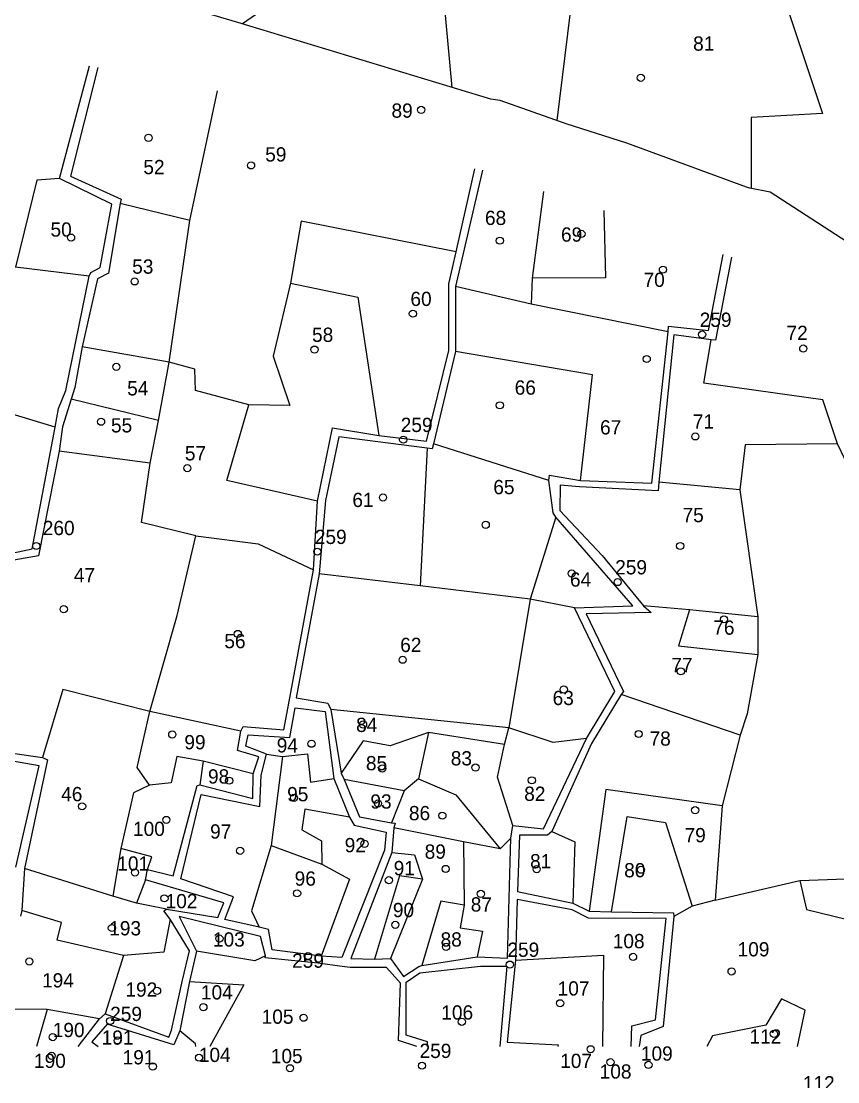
# Model space of a CAD drawing. Extents: x 176571 to 180224, y 250857 to 253450.
# Drawn here: x 179607.4 to 179836.3, y 251440.1 to 251737.5 of the extents above; entities that cross this region are included whole.
import ezdxf
from ezdxf.enums import TextEntityAlignment as Align

# ---------------------------------------------------------------- set-up
doc = ezdxf.new("R2010")
doc.units = 0
for name, color, linetype in [('1602', 240, 'Continuous'), ('1603', 240, 'Continuous'), ('A_POINTS', 252, 'Continuous')]:
    doc.layers.add(name, color=color, linetype=linetype)
doc.styles.add('HEBTXT', font='hebtxt.shx')

# ---------------------------------------------------------------- blocks, each defined once
blk = doc.blocks.new('1603')
at = {"layer": 'A_POINTS'}
blk.add_circle((0, 0), 0.25, dxfattribs=at)
at = {"style": 'HEBTXT'}
blk.add_attdef('PARCEL_NUM', text='', height=2, dxfattribs=at).set_placement((0, 1), align=Align.CENTER)
at = {"style": 'HEBTXT', "flags": 1}
blk.add_attdef('LOT_NUM', text='', height=2, dxfattribs=at).set_placement((0, -2.5), align=Align.CENTER)

msp = doc.modelspace()

# ---------------------------------------------------------------- linework, layer by layer
at = {"layer": '1602'}
for points in [[(179904.87, 251875.85), (179895.29, 251871.81), (179843.08, 251837.49), (179836.57, 251829.34), (179788.35, 251805.29), (179761.96, 251794.02), (179723.13, 251772.7), (179707.33, 251763.12), (179669.45, 251736.77)], [(179788.35, 251805.29), (179793.71, 251796.88), (179813.32, 251767.71), (179831.98, 251711.6), (179812.01, 251710.54), (179812.04, 251690.64)], [(179761.96, 251794.02), (179765.03, 251770.53), (179757.49, 251709.64)], [(179723.13, 251772.7), (179728.09, 251718.96)], [(179852.41, 251666.9), (179817.32, 251689.62), (179811.62, 251690.73), (179810.73, 251691.02), (179777.13, 251703.33), (179760.14, 251708.71), (179741.64, 251715.24), (179739, 251715.65), (179668.14, 251737.17), (179648.78, 251742.88), (179631.72, 251744.34), (179629.04, 251744.88), (179582.83, 251747.62), (179565.56, 251748.15), (179564.01, 251748.11), (179536.38, 251750.04), (179519.26, 251750.78), (179500.88, 251751.84), (179499.14, 251751.87), (179468.04, 251756.1)], [(179600.72, 251587.49), (179610.49, 251589.54), (179616.92, 251623.7), (179617.84, 251628.88), (179619.93, 251633.93), (179626.41, 251666.05), (179626.88, 251667.1), (179629.49, 251668.43), (179632.76, 251686.26), (179618.13, 251693.39), (179626.49, 251724.99)], [(179628.9, 251724.51), (179621.22, 251694.05), (179635.41, 251687.64), (179635.09, 251686.38), (179631.82, 251666.87), (179628.78, 251665.28), (179624.51, 251646.17), (179622.43, 251634.84), (179621.42, 251631.55), (179618.92, 251623.79), (179617.98, 251616.99), (179612.25, 251587.57), (179601.58, 251585.75)], [(179656.3, 251593.2), (179641.07, 251596.98), (179643.49, 251613.64), (179645.86, 251625.55), (179648.86, 251641.92), (179654.67, 251681.6), (179662.4, 251718.01)], [(179623.34, 251450), (179629.28, 251457.81), (179630.92, 251459.16), (179648.75, 251452.7), (179649.53, 251454.63), (179652.59, 251468.64), (179654.56, 251476.84), (179649.15, 251485.73), (179647.34, 251488.06), (179648.07, 251488.59), (179662.51, 251486.2), (179664.2, 251490.31), (179642.23, 251496.77), (179642.74, 251499.64), (179649.95, 251497.85), (179656.68, 251523.2), (179657.49, 251523.38), (179672.32, 251519.56), (179672.45, 251526.49), (179673.99, 251531.25), (179668.02, 251533.07), (179668.96, 251538.46), (179669.57, 251539.77), (179681.04, 251538.83), (179682.53, 251546.78), (179689.33, 251583.68), (179690.46, 251602.95), (179694.67, 251623.46), (179707.64, 251621.39), (179720.95, 251619.78), (179727.27, 251645.21), (179727.29, 251663.87), (179729.31, 251672.88), (179734.53, 251696.1)], [(179736.74, 251695.76), (179729.12, 251663.14), (179729.16, 251644.92), (179722.97, 251619.01), (179722.63, 251617.59), (179721.15, 251617.77), (179696.41, 251621.01), (179692.69, 251603.09), (179690.95, 251582.57), (179684.49, 251547.79), (179693.29, 251546.3), (179694.15, 251544.5), (179697.03, 251526.67), (179697.92, 251524.87), (179702.26, 251514.45), (179711.21, 251512.73), (179712.25, 251512.61), (179711.87, 251511.36), (179711.26, 251504.42), (179699.75, 251474.75), (179706.46, 251474.52), (179710.92, 251474.73), (179714.54, 251469.69), (179718.89, 251472.49), (179719.73, 251472.79), (179735.22, 251475.15), (179743.73, 251474.79), (179744.65, 251508.46), (179745.16, 251511.96), (179753.8, 251511.09), (179765.83, 251536.39), (179773.77, 251549.62), (179762.5, 251573.06), (179778.81, 251573.55), (179757.28, 251598.46), (179756.55, 251599.65), (179755.31, 251608.76), (179755.45, 251610.19), (179764.16, 251608.76), (179784.21, 251608.03), (179788.74, 251650.39), (179788.87, 251652.01), (179800.09, 251650.83), (179804.13, 251672.14)], [(179618.13, 251693.39), (179611.75, 251692.91), (179605.8, 251668.59)], [(179753.8, 251689.74), (179750.61, 251665.45), (179750.3, 251658.17)], [(179654.67, 251681.6), (179635.09, 251686.38)], [(179770.67, 251684.4), (179771.15, 251665.55), (179750.61, 251665.45)], [(179729.31, 251672.88), (179685.85, 251681.41), (179682.83, 251664.11), (179678.01, 251643.57), (179682.71, 251629.78), (179671.16, 251629.95), (179656.2, 251633.98), (179656.06, 251639.94), (179648.86, 251641.92), (179624.51, 251646.17)], [(179806.53, 251671.34), (179801.97, 251648.12), (179800.77, 251648.18), (179790.38, 251649.57), (179786.09, 251608.28), (179785.96, 251605.87), (179763.9, 251606.93), (179758.47, 251607.41), (179758.36, 251600.32), (179770.2, 251587.74), (179781.82, 251573.61), (179784, 251571.71), (179765.77, 251571.32), (179776.27, 251549.62), (179775.59, 251548.76), (179767.21, 251534.95), (179756.14, 251510.32), (179754.94, 251509.27), (179747.1, 251509.31), (179746.48, 251493.49), (179762.01, 251490.21), (179766.58, 251487.99), (179772.88, 251487.84), (179790.28, 251487.55), (179790.29, 251486.5), (179787.37, 251455.68), (179781.08, 251453.12), (179780.64, 251450)], [(179626.41, 251666.05), (179605.8, 251668.59), (179573.67, 251666.73)], [(179682.83, 251664.11), (179701.72, 251660.16), (179707.64, 251621.39)], [(179788.74, 251650.39), (179750.3, 251658.17), (179729.12, 251663.14)], [(179867.64, 251597.42), (179851.37, 251603.08), (179842.23, 251606.47), (179836.24, 251619.01), (179832.13, 251631.33), (179798.74, 251636.03), (179800.77, 251648.18)], [(179764.16, 251608.76), (179767.55, 251638.32), (179729.16, 251644.92)], [(179616.92, 251623.7), (179596.45, 251629.9), (179569.83, 251629.33)], [(179645.86, 251625.55), (179621.42, 251631.55)], [(179690.46, 251602.95), (179665, 251608.72), (179671.16, 251629.95)], [(179721.15, 251617.77), (179719.21, 251579.18)], [(179755.31, 251608.76), (179722.97, 251619.01)], [(179836.24, 251619.01), (179810.31, 251618.72), (179808.88, 251606.13), (179813.92, 251570.55), (179794.71, 251572.51), (179781.82, 251573.61)], [(179643.49, 251613.64), (179617.98, 251616.99)], [(179808.88, 251606.13), (179786.09, 251608.28)], [(179757.28, 251598.46), (179750.04, 251575.45)], [(179643.35, 251523.27), (179639.88, 251528.3), (179643.44, 251543.94), (179651.06, 251570.86), (179656.3, 251593.2), (179673.76, 251590.95), (179689.33, 251583.68)], [(179762.5, 251573.06), (179750.04, 251575.45), (179719.21, 251579.18), (179690.95, 251582.57)], [(179750.04, 251575.45), (179744.04, 251539.34)], [(179794.71, 251572.51), (179791.61, 251562.39), (179813.9, 251559.95)], [(179813.92, 251570.55), (179813.9, 251559.95), (179810.85, 251543.27), (179808.9, 251537.33), (179803.87, 251517.48), (179801.93, 251491.07), (179825.64, 251496.58), (179869.36, 251498.15)], [(179668.96, 251538.46), (179643.44, 251543.94), (179619.08, 251550.15), (179613.36, 251531.06)], [(179808.9, 251537.33), (179775.59, 251548.76)], [(179664.45, 251485.61), (179666.92, 251491.98), (179652.16, 251497.04), (179657.87, 251520.65), (179674.23, 251517.32), (179674.62, 251526.09), (179676.12, 251532.03), (179670.34, 251534.28), (179671, 251537.46), (179682.67, 251536.65), (179684.14, 251544.97), (179692.59, 251543.92), (179694.98, 251525.19), (179699.43, 251514.32), (179700.73, 251512.05), (179709.73, 251510.13), (179709.2, 251505.13), (179697.25, 251474.95), (179691.5, 251475.41), (179677.72, 251477.1), (179676.74, 251482.86), (179674.04, 251483.48), (179664.45, 251485.61)], [(179765.83, 251536.39), (179756.48, 251535.3), (179744.04, 251539.34), (179694.15, 251544.5)], [(179742.83, 251534.69), (179721.56, 251538.06), (179710.82, 251534.34), (179703.28, 251535.73), (179697.03, 251526.67)], [(179721.56, 251538.06), (179718.75, 251525.09), (179714.73, 251521.74), (179711.21, 251512.73)], [(179745.16, 251511.96), (179740.86, 251525.53), (179742.83, 251534.69), (179744.04, 251539.34)], [(179605.88, 251500.34), (179612.37, 251528.72), (179581.82, 251534.02)], [(179604.28, 251532.34), (179613.36, 251531.06), (179614.78, 251530.44), (179608.27, 251499.92), (179607.56, 251488.18), (179607.22, 251486.57)], [(179672.45, 251526.49), (179658.39, 251530.02), (179650.97, 251531.37), (179649.42, 251523.97), (179643.35, 251523.27), (179638.85, 251521.13), (179635.35, 251505.51)], [(179680.63, 251531.37), (179677.43, 251506.35), (179671.98, 251488.08), (179674.04, 251483.48)], [(179676.12, 251532.03), (179680.63, 251531.37), (179687.59, 251532.08), (179688.48, 251524.17), (179694.98, 251525.19)], [(179658.39, 251530.02), (179657.49, 251523.38)], [(179714.73, 251521.74), (179697.92, 251524.87)], [(179718.75, 251525.09), (179729.23, 251520.62), (179741.63, 251505.5)], [(179803.87, 251517.48), (179771.29, 251522.06), (179766.58, 251487.99)], [(179699.43, 251514.32), (179686.86, 251516.58), (179686.06, 251510.83), (179691.54, 251507.67), (179691.68, 251501.13)], [(179772.88, 251487.84), (179777.25, 251514.48), (179788.03, 251512.82), (179795.46, 251489.41)], [(179744.65, 251508.46), (179741.63, 251505.5), (179731.35, 251507.38), (179711.87, 251511.36)], [(179756.14, 251510.32), (179762.58, 251507.43), (179762.01, 251490.21)], [(179731.35, 251507.38), (179731.58, 251489.64), (179730.43, 251483.3), (179736.67, 251482.39), (179735.22, 251475.15)], [(179642.74, 251499.64), (179643.96, 251503.21), (179635.35, 251505.51), (179633.09, 251492.19)], [(179677.43, 251506.35), (179691.68, 251501.13), (179699.39, 251496.93), (179691.5, 251475.41)], [(179711.26, 251504.42), (179717.64, 251503.82), (179719.83, 251496.92), (179710.92, 251474.73)], [(179648.07, 251488.59), (179639.68, 251490.22), (179633.09, 251492.19), (179608.27, 251499.92)], [(179642.23, 251496.77), (179639.68, 251490.22)], [(179719.83, 251496.92), (179713.47, 251497.87), (179706.46, 251474.52)], [(179825.64, 251496.58), (179827.53, 251488.42), (179861.67, 251480.14)], [(179731.58, 251489.64), (179725.04, 251490.81), (179719.73, 251472.79)], [(179778.36, 251450), (179778.57, 251455.87), (179785.16, 251457.49), (179788.2, 251485.97), (179766.37, 251486), (179761.8, 251488.31), (179746.39, 251491.23), (179745.92, 251474.23), (179743.6, 251451.21), (179757.94, 251450.54), (179757.78, 251450)], [(179801.93, 251491.07), (179795.46, 251489.41), (179790.29, 251486.5)], [(179649.15, 251485.73), (179647.34, 251476.53), (179636.01, 251475.51), (179617.42, 251479.88), (179618.68, 251484.81), (179607.56, 251488.18)], [(179718.24, 251450), (179713.14, 251451.75), (179713.68, 251467.83), (179709.82, 251472.17), (179699.6, 251472.18), (179697.4, 251472.49), (179690.5, 251473.36), (179675.79, 251474.88), (179675.85, 251475.48), (179674.5, 251480.87), (179651.64, 251486.49), (179656.5, 251476.77), (179654.53, 251468.28), (179651.83, 251454.47), (179650.12, 251450.52), (179631.45, 251456.26), (179627.15, 251451.33), (179628.97, 251450)], [(179636.01, 251475.51), (179630.92, 251459.16)], [(179675.85, 251475.48), (179672.88, 251474.02), (179656.5, 251476.77)], [(179745.92, 251474.23), (179770.65, 251475.64), (179770.33, 251450)], [(179721.25, 251450), (179721.24, 251451.35), (179715.28, 251453.19), (179715.31, 251468.06), (179719.17, 251470.69), (179736.12, 251472.52), (179743.54, 251472.54), (179741.52, 251450)], [(179654.53, 251468.28), (179669.81, 251467.3), (179660.26, 251450)], [(179825.03, 251450), (179827.14, 251460.21), (179820.5, 251463.43), (179816.13, 251456.06), (179801.21, 251453), (179799.59, 251450)], [(179629.28, 251457.81), (179614.7, 251460.44), (179588.82, 251460.57)], [(179614.7, 251460.44), (179611.69, 251450)], [(179656.35, 251450), (179656.24, 251450.83), (179651.83, 251454.47)]]:
    msp.add_lwpolyline(points, dxfattribs=at)

# ---------------------------------------------------------------- block references
at = {"layer": '1603'}
ref = msp.add_blockref('1603', (179781.07, 251721.65), dxfattribs=dict(at, xscale=4, yscale=4, zscale=4))
ref.add_attrib('PARCEL_NUM', '81', (179795.74, 251729.25), dxfattribs={"layer": '0', "height": 4, "style": 'HEBTXT'})
ref = msp.add_blockref('1603', (179719.5, 251712.65), dxfattribs=dict(at, xscale=4, yscale=4, zscale=4))
ref.add_attrib('PARCEL_NUM', '89', (179711.18, 251710.45), dxfattribs={"layer": '0', "height": 4, "style": 'HEBTXT'})
ref = msp.add_blockref('1603', (179643.06, 251704.82), dxfattribs=dict(at, xscale=4, yscale=4, zscale=4))
ref.add_attrib('PARCEL_NUM', '52', (179641.62, 251694.62), dxfattribs={"layer": '0', "height": 4, "style": 'HEBTXT'})
ref = msp.add_blockref('1603', (179671.82, 251697.08), dxfattribs=dict(at, xscale=4, yscale=4, zscale=4))
ref.add_attrib('PARCEL_NUM', '59', (179675.78, 251698.17), dxfattribs={"layer": '0', "height": 4, "style": 'HEBTXT'})
ref = msp.add_blockref('1603', (179741.55, 251675.97), dxfattribs=dict(at, xscale=4, yscale=4, zscale=4))
ref.add_attrib('PARCEL_NUM', '68', (179737.38, 251680.38), dxfattribs={"layer": '0', "height": 4, "style": 'HEBTXT'})
ref = msp.add_blockref('1603', (179621.35, 251676.84), dxfattribs=dict(at, xscale=4, yscale=4, zscale=4))
ref.add_attrib('PARCEL_NUM', '50', (179615.59, 251677.11), dxfattribs={"layer": '0', "height": 4, "style": 'HEBTXT'})
ref = msp.add_blockref('1603', (179764.44, 251677.89), dxfattribs=dict(at, xscale=4, yscale=4, zscale=4))
ref.add_attrib('PARCEL_NUM', '69', (179758.7, 251675.7), dxfattribs={"layer": '0', "height": 4, "style": 'HEBTXT'})
ref = msp.add_blockref('1603', (179639.19, 251664.56), dxfattribs=dict(at, xscale=4, yscale=4, zscale=4))
ref.add_attrib('PARCEL_NUM', '53', (179638.49, 251666.72), dxfattribs={"layer": '0', "height": 4, "style": 'HEBTXT'})
ref = msp.add_blockref('1603', (179787.27, 251667.86), dxfattribs=dict(at, xscale=4, yscale=4, zscale=4))
ref.add_attrib('PARCEL_NUM', '70', (179781.84, 251663.01), dxfattribs={"layer": '0', "height": 4, "style": 'HEBTXT'})
ref = msp.add_blockref('1603', (179717.18, 251655.5), dxfattribs=dict(at, xscale=4, yscale=4, zscale=4))
ref.add_attrib('PARCEL_NUM', '60', (179716.49, 251657.66), dxfattribs={"layer": '0', "height": 4, "style": 'HEBTXT'})
ref = msp.add_blockref('1603', (179798.27, 251649.66), dxfattribs=dict(at, xscale=4, yscale=4, zscale=4))
ref.add_attrib('PARCEL_NUM', '259', (179797.58, 251651.81), dxfattribs={"layer": '0', "height": 4, "style": 'HEBTXT'})
ref = msp.add_blockref('1603', (179689.6, 251645.44), dxfattribs=dict(at, xscale=4, yscale=4, zscale=4))
ref.add_attrib('PARCEL_NUM', '58', (179688.91, 251647.6), dxfattribs={"layer": '0', "height": 4, "style": 'HEBTXT'})
ref = msp.add_blockref('1603', (179826.62, 251645.74), dxfattribs=dict(at, xscale=4, yscale=4, zscale=4))
ref.add_attrib('PARCEL_NUM', '72', (179821.92, 251648.13), dxfattribs={"layer": '0', "height": 4, "style": 'HEBTXT'})
ref = msp.add_blockref('1603', (179782.74, 251642.79), dxfattribs=dict(at, xscale=4, yscale=4, zscale=4))
ref.add_attrib('PARCEL_NUM', '67', (179769.65, 251621.64), dxfattribs={"layer": '0', "height": 4, "style": 'HEBTXT'})
ref = msp.add_blockref('1603', (179634.05, 251640.59), dxfattribs=dict(at, xscale=4, yscale=4, zscale=4))
ref.add_attrib('PARCEL_NUM', '54', (179637.08, 251632.59), dxfattribs={"layer": '0', "height": 4, "style": 'HEBTXT'})
ref = msp.add_blockref('1603', (179741.56, 251629.82), dxfattribs=dict(at, xscale=4, yscale=4, zscale=4))
ref.add_attrib('PARCEL_NUM', '66', (179745.71, 251632.8), dxfattribs={"layer": '0', "height": 4, "style": 'HEBTXT'})
ref = msp.add_blockref('1603', (179629.77, 251625.21), dxfattribs=dict(at, xscale=4, yscale=4, zscale=4))
ref.add_attrib('PARCEL_NUM', '55', (179632.54, 251622.21), dxfattribs={"layer": '0', "height": 4, "style": 'HEBTXT'})
ref = msp.add_blockref('1603', (179714.47, 251620.18), dxfattribs=dict(at, xscale=4, yscale=4, zscale=4))
ref.add_attrib('PARCEL_NUM', '259', (179713.77, 251622.33), dxfattribs={"layer": '0', "height": 4, "style": 'HEBTXT'})
ref = msp.add_blockref('1603', (179796.35, 251621.1), dxfattribs=dict(at, xscale=4, yscale=4, zscale=4))
ref.add_attrib('PARCEL_NUM', '71', (179795.66, 251623.26), dxfattribs={"layer": '0', "height": 4, "style": 'HEBTXT'})
ref = msp.add_blockref('1603', (179653.95, 251612.21), dxfattribs=dict(at, xscale=4, yscale=4, zscale=4))
ref.add_attrib('PARCEL_NUM', '57', (179653.26, 251614.37), dxfattribs={"layer": '0', "height": 4, "style": 'HEBTXT'})
ref = msp.add_blockref('1603', (179737.61, 251596.31), dxfattribs=dict(at, xscale=4, yscale=4, zscale=4))
ref.add_attrib('PARCEL_NUM', '65', (179739.72, 251604.89), dxfattribs={"layer": '0', "height": 4, "style": 'HEBTXT'})
ref = msp.add_blockref('1603', (179708.8, 251603.97), dxfattribs=dict(at, xscale=4, yscale=4, zscale=4))
ref.add_attrib('PARCEL_NUM', '61', (179700.21, 251601.3), dxfattribs={"layer": '0', "height": 4, "style": 'HEBTXT'})
ref = msp.add_blockref('1603', (179792.11, 251590.38), dxfattribs=dict(at, xscale=4, yscale=4, zscale=4))
ref.add_attrib('PARCEL_NUM', '75', (179792.77, 251597.04), dxfattribs={"layer": '0', "height": 4, "style": 'HEBTXT'})
ref = msp.add_blockref('1603', (179611.59, 251590.36), dxfattribs=dict(at, xscale=4, yscale=4, zscale=4))
ref.add_attrib('PARCEL_NUM', '260', (179613.43, 251593.42), dxfattribs={"layer": '0', "height": 4, "style": 'HEBTXT'})
ref = msp.add_blockref('1603', (179690.38, 251588.78), dxfattribs=dict(at, xscale=4, yscale=4, zscale=4))
ref.add_attrib('PARCEL_NUM', '259', (179689.69, 251590.93), dxfattribs={"layer": '0', "height": 4, "style": 'HEBTXT'})
ref = msp.add_blockref('1603', (179774.58, 251580.26), dxfattribs=dict(at, xscale=4, yscale=4, zscale=4))
ref.add_attrib('PARCEL_NUM', '259', (179773.89, 251582.41), dxfattribs={"layer": '0', "height": 4, "style": 'HEBTXT'})
ref = msp.add_blockref('1603', (179619.31, 251572.66), dxfattribs=dict(at, xscale=4, yscale=4, zscale=4))
ref.add_attrib('PARCEL_NUM', '47', (179622.15, 251580.21), dxfattribs={"layer": '0', "height": 4, "style": 'HEBTXT'})
ref = msp.add_blockref('1603', (179761.7, 251582.65), dxfattribs=dict(at, xscale=4, yscale=4, zscale=4))
ref.add_attrib('PARCEL_NUM', '64', (179761.21, 251578.97), dxfattribs={"layer": '0', "height": 4, "style": 'HEBTXT'})
ref = msp.add_blockref('1603', (179804.39, 251569.82), dxfattribs=dict(at, xscale=4, yscale=4, zscale=4))
ref.add_attrib('PARCEL_NUM', '76', (179801.39, 251565.49), dxfattribs={"layer": '0', "height": 4, "style": 'HEBTXT'})
ref = msp.add_blockref('1603', (179668.11, 251565.71), dxfattribs=dict(at, xscale=4, yscale=4, zscale=4))
ref.add_attrib('PARCEL_NUM', '56', (179664.32, 251561.71), dxfattribs={"layer": '0', "height": 4, "style": 'HEBTXT'})
ref = msp.add_blockref('1603', (179714.31, 251558.48), dxfattribs=dict(at, xscale=4, yscale=4, zscale=4))
ref.add_attrib('PARCEL_NUM', '62', (179713.62, 251560.64), dxfattribs={"layer": '0', "height": 4, "style": 'HEBTXT'})
ref = msp.add_blockref('1603', (179792.29, 251555.22), dxfattribs=dict(at, xscale=4, yscale=4, zscale=4))
ref.add_attrib('PARCEL_NUM', '77', (179789.62, 251554.99), dxfattribs={"layer": '0', "height": 4, "style": 'HEBTXT'})
ref = msp.add_blockref('1603', (179759.49, 251550.13), dxfattribs=dict(at, xscale=4, yscale=4, zscale=4))
ref.add_attrib('PARCEL_NUM', '63', (179756.35, 251545.76), dxfattribs={"layer": '0', "height": 4, "style": 'HEBTXT'})
ref = msp.add_blockref('1603', (179703.22, 251540.32), dxfattribs=dict(at, xscale=4, yscale=4, zscale=4))
ref.add_attrib('PARCEL_NUM', '84', (179701.26, 251538.22), dxfattribs={"layer": '0', "height": 4, "style": 'HEBTXT'})
ref = msp.add_blockref('1603', (179649.73, 251537.52), dxfattribs=dict(at, xscale=4, yscale=4, zscale=4))
ref.add_attrib('PARCEL_NUM', '99', (179653.11, 251533.36), dxfattribs={"layer": '0', "height": 4, "style": 'HEBTXT'})
ref = msp.add_blockref('1603', (179780.47, 251537.67), dxfattribs=dict(at, xscale=4, yscale=4, zscale=4))
ref.add_attrib('PARCEL_NUM', '78', (179783.53, 251534.39), dxfattribs={"layer": '0', "height": 4, "style": 'HEBTXT'})
ref = msp.add_blockref('1603', (179688.76, 251534.92), dxfattribs=dict(at, xscale=4, yscale=4, zscale=4))
ref.add_attrib('PARCEL_NUM', '94', (179679.01, 251532.47), dxfattribs={"layer": '0', "height": 4, "style": 'HEBTXT'})
ref = msp.add_blockref('1603', (179708.6, 251527.99), dxfattribs=dict(at, xscale=4, yscale=4, zscale=4))
ref.add_attrib('PARCEL_NUM', '85', (179704.01, 251527.48), dxfattribs={"layer": '0', "height": 4, "style": 'HEBTXT'})
ref = msp.add_blockref('1603', (179734.73, 251528.25), dxfattribs=dict(at, xscale=4, yscale=4, zscale=4))
ref.add_attrib('PARCEL_NUM', '83', (179727.8, 251528.85), dxfattribs={"layer": '0', "height": 4, "style": 'HEBTXT'})
ref = msp.add_blockref('1603', (179665.68, 251524.56), dxfattribs=dict(at, xscale=4, yscale=4, zscale=4))
ref.add_attrib('PARCEL_NUM', '98', (179659.74, 251523.76), dxfattribs={"layer": '0', "height": 4, "style": 'HEBTXT'})
ref = msp.add_blockref('1603', (179750.52, 251524.67), dxfattribs=dict(at, xscale=4, yscale=4, zscale=4))
ref.add_attrib('PARCEL_NUM', '82', (179748.39, 251518.9), dxfattribs={"layer": '0', "height": 4, "style": 'HEBTXT'})
ref = msp.add_blockref('1603', (179624.45, 251517.37), dxfattribs=dict(at, xscale=4, yscale=4, zscale=4))
ref.add_attrib('PARCEL_NUM', '46', (179618.58, 251518.81), dxfattribs={"layer": '0', "height": 4, "style": 'HEBTXT'})
ref = msp.add_blockref('1603', (179683.86, 251519.77), dxfattribs=dict(at, xscale=4, yscale=4, zscale=4))
ref.add_attrib('PARCEL_NUM', '95', (179681.93, 251518.79), dxfattribs={"layer": '0', "height": 4, "style": 'HEBTXT'})
ref = msp.add_blockref('1603', (179707.39, 251518.19), dxfattribs=dict(at, xscale=4, yscale=4, zscale=4))
ref.add_attrib('PARCEL_NUM', '93', (179705.27, 251516.73), dxfattribs={"layer": '0', "height": 4, "style": 'HEBTXT'})
ref = msp.add_blockref('1603', (179725.45, 251514.77), dxfattribs=dict(at, xscale=4, yscale=4, zscale=4))
ref.add_attrib('PARCEL_NUM', '86', (179716.07, 251513.47), dxfattribs={"layer": '0', "height": 4, "style": 'HEBTXT'})
ref = msp.add_blockref('1603', (179796.32, 251516.29), dxfattribs=dict(at, xscale=4, yscale=4, zscale=4))
ref.add_attrib('PARCEL_NUM', '79', (179793.34, 251507.3), dxfattribs={"layer": '0', "height": 4, "style": 'HEBTXT'})
ref = msp.add_blockref('1603', (179648.05, 251513.56), dxfattribs=dict(at, xscale=4, yscale=4, zscale=4))
ref.add_attrib('PARCEL_NUM', '100', (179638.72, 251509.07), dxfattribs={"layer": '0', "height": 4, "style": 'HEBTXT'})
ref = msp.add_blockref('1603', (179668.75, 251504.91), dxfattribs=dict(at, xscale=4, yscale=4, zscale=4))
ref.add_attrib('PARCEL_NUM', '97', (179660.33, 251508.33), dxfattribs={"layer": '0', "height": 4, "style": 'HEBTXT'})
ref = msp.add_blockref('1603', (179703.62, 251506.86), dxfattribs=dict(at, xscale=4, yscale=4, zscale=4))
ref.add_attrib('PARCEL_NUM', '92', (179698.06, 251504.5), dxfattribs={"layer": '0', "height": 4, "style": 'HEBTXT'})
ref = msp.add_blockref('1603', (179726.36, 251499.82), dxfattribs=dict(at, xscale=4, yscale=4, zscale=4))
ref.add_attrib('PARCEL_NUM', '89', (179720.48, 251502.68), dxfattribs={"layer": '0', "height": 4, "style": 'HEBTXT'})
ref = msp.add_blockref('1603', (179751.87, 251499.76), dxfattribs=dict(at, xscale=4, yscale=4, zscale=4))
ref.add_attrib('PARCEL_NUM', '81', (179750.03, 251499.99), dxfattribs={"layer": '0', "height": 4, "style": 'HEBTXT'})
ref = msp.add_blockref('1603', (179639.27, 251498.81), dxfattribs=dict(at, xscale=4, yscale=4, zscale=4))
ref.add_attrib('PARCEL_NUM', '101', (179634.32, 251499.35), dxfattribs={"layer": '0', "height": 4, "style": 'HEBTXT'})
ref = msp.add_blockref('1603', (179710.45, 251496.66), dxfattribs=dict(at, xscale=4, yscale=4, zscale=4))
ref.add_attrib('PARCEL_NUM', '91', (179711.8, 251498.07), dxfattribs={"layer": '0', "height": 4, "style": 'HEBTXT'})
ref = msp.add_blockref('1603', (179781.12, 251499.6), dxfattribs=dict(at, xscale=4, yscale=4, zscale=4))
ref.add_attrib('PARCEL_NUM', '80', (179776.41, 251497.47), dxfattribs={"layer": '0', "height": 4, "style": 'HEBTXT'})
ref = msp.add_blockref('1603', (179684.73, 251492.97), dxfattribs=dict(at, xscale=4, yscale=4, zscale=4))
ref.add_attrib('PARCEL_NUM', '96', (179684.03, 251495.13), dxfattribs={"layer": '0', "height": 4, "style": 'HEBTXT'})
ref = msp.add_blockref('1603', (179647.54, 251491.58), dxfattribs=dict(at, xscale=4, yscale=4, zscale=4))
ref.add_attrib('PARCEL_NUM', '102', (179647.85, 251488.79), dxfattribs={"layer": '0', "height": 4, "style": 'HEBTXT'})
ref = msp.add_blockref('1603', (179736.23, 251492.83), dxfattribs=dict(at, xscale=4, yscale=4, zscale=4))
ref.add_attrib('PARCEL_NUM', '87', (179733.4, 251487.87), dxfattribs={"layer": '0', "height": 4, "style": 'HEBTXT'})
ref = msp.add_blockref('1603', (179712.26, 251484.14), dxfattribs=dict(at, xscale=4, yscale=4, zscale=4))
ref.add_attrib('PARCEL_NUM', '90', (179711.57, 251486.3), dxfattribs={"layer": '0', "height": 4, "style": 'HEBTXT'})
ref = msp.add_blockref('1603', (179632.79, 251483.26), dxfattribs=dict(at, xscale=4, yscale=4, zscale=4))
ref.add_attrib('PARCEL_NUM', '193', (179632.05, 251481.19), dxfattribs={"layer": '0', "height": 4, "style": 'HEBTXT'})
ref = msp.add_blockref('1603', (179662.95, 251480.31), dxfattribs=dict(at, xscale=4, yscale=4, zscale=4))
ref.add_attrib('PARCEL_NUM', '103', (179661.12, 251478.05), dxfattribs={"layer": '0', "height": 4, "style": 'HEBTXT'})
ref = msp.add_blockref('1603', (179726.49, 251477.97), dxfattribs=dict(at, xscale=4, yscale=4, zscale=4))
ref.add_attrib('PARCEL_NUM', '88', (179724.94, 251478.05), dxfattribs={"layer": '0', "height": 4, "style": 'HEBTXT'})
ref = msp.add_blockref('1603', (179778.91, 251475.17), dxfattribs=dict(at, xscale=4, yscale=4, zscale=4))
ref.add_attrib('PARCEL_NUM', '108', (179773.21, 251477.59), dxfattribs={"layer": '0', "height": 4, "style": 'HEBTXT'})
ref = msp.add_blockref('1603', (179744.36, 251473.01), dxfattribs=dict(at, xscale=4, yscale=4, zscale=4))
ref.add_attrib('PARCEL_NUM', '259', (179743.67, 251475.17), dxfattribs={"layer": '0', "height": 4, "style": 'HEBTXT'})
ref = msp.add_blockref('1603', (179806.53, 251471.08), dxfattribs=dict(at, xscale=4, yscale=4, zscale=4))
ref.add_attrib('PARCEL_NUM', '109', (179808.21, 251475.3), dxfattribs={"layer": '0', "height": 4, "style": 'HEBTXT'})
ref = msp.add_blockref('1603', (179609.66, 251473.86), dxfattribs=dict(at, xscale=4, yscale=4, zscale=4))
ref.add_attrib('PARCEL_NUM', '194', (179613.22, 251466.59), dxfattribs={"layer": '0', "height": 4, "style": 'HEBTXT'})
ref = msp.add_blockref('1603', (179687.74, 251475.42), dxfattribs=dict(at, xscale=4, yscale=4, zscale=4))
ref.add_attrib('PARCEL_NUM', '259', (179683.31, 251472.1), dxfattribs={"layer": '0', "height": 4, "style": 'HEBTXT'})
ref = msp.add_blockref('1603', (179758.45, 251462.16), dxfattribs=dict(at, xscale=4, yscale=4, zscale=4))
ref.add_attrib('PARCEL_NUM', '107', (179757.76, 251464.32), dxfattribs={"layer": '0', "height": 4, "style": 'HEBTXT'})
ref = msp.add_blockref('1603', (179645.47, 251465.64), dxfattribs=dict(at, xscale=4, yscale=4, zscale=4))
ref.add_attrib('PARCEL_NUM', '192', (179636.59, 251464), dxfattribs={"layer": '0', "height": 4, "style": 'HEBTXT'})
ref = msp.add_blockref('1603', (179658.45, 251461.06), dxfattribs=dict(at, xscale=4, yscale=4, zscale=4))
ref.add_attrib('PARCEL_NUM', '104', (179657.76, 251463.22), dxfattribs={"layer": '0', "height": 4, "style": 'HEBTXT'})
ref = msp.add_blockref('1603', (179632.31, 251457.18), dxfattribs=dict(at, xscale=4, yscale=4, zscale=4))
ref.add_attrib('PARCEL_NUM', '259', (179632.31, 251457.18), dxfattribs={"layer": '0', "height": 4, "style": 'HEBTXT'})
ref = msp.add_blockref('1603', (179686.54, 251458.1), dxfattribs=dict(at, xscale=4, yscale=4, zscale=4))
ref.add_attrib('PARCEL_NUM', '105', (179674.79, 251456.41), dxfattribs={"layer": '0', "height": 4, "style": 'HEBTXT'})
ref = msp.add_blockref('1603', (179730.9, 251456.96), dxfattribs=dict(at, xscale=4, yscale=4, zscale=4))
ref.add_attrib('PARCEL_NUM', '106', (179725.15, 251457.58), dxfattribs={"layer": '0', "height": 4, "style": 'HEBTXT'})
ref = msp.add_blockref('1603', (179616.22, 251452.67), dxfattribs=dict(at, xscale=4, yscale=4, zscale=4))
ref.add_attrib('PARCEL_NUM', '190', (179616.22, 251452.67), dxfattribs={"layer": '0', "height": 4, "style": 'HEBTXT'})
ref = msp.add_blockref('1603', (179634.41, 251451.74), dxfattribs=dict(at, xscale=4, yscale=4, zscale=4))
ref.add_attrib('PARCEL_NUM', '191', (179629.94, 251450.54), dxfattribs={"layer": '0', "height": 4, "style": 'HEBTXT'})
ref = msp.add_blockref('1603', (179818.38, 251453.59), dxfattribs=dict(at, xscale=4, yscale=4, zscale=4))
ref.add_attrib('PARCEL_NUM', '112', (179811.53, 251450.83), dxfattribs={"layer": '0', "height": 4, "style": 'HEBTXT'})
ref = msp.add_blockref('1603', (179719.74, 251444.65), dxfattribs=dict(at, xscale=4, yscale=4, zscale=4))
ref.add_attrib('PARCEL_NUM', '259', (179719.05, 251446.81), dxfattribs={"layer": '0', "height": 4, "style": 'HEBTXT'})
ref = msp.add_blockref('1603', (179615.91, 251447.41), dxfattribs=dict(at, xscale=4, yscale=4, zscale=4))
ref.add_attrib('PARCEL_NUM', '190', (179610.96, 251444.02), dxfattribs={"layer": '0', "height": 4, "style": 'HEBTXT'})
ref = msp.add_blockref('1603', (179644.26, 251444.43), dxfattribs=dict(at, xscale=4, yscale=4, zscale=4))
ref.add_attrib('PARCEL_NUM', '191', (179635.81, 251445.02), dxfattribs={"layer": '0', "height": 4, "style": 'HEBTXT'})
ref = msp.add_blockref('1603', (179657.22, 251446.9), dxfattribs=dict(at, xscale=4, yscale=4, zscale=4))
ref.add_attrib('PARCEL_NUM', '104', (179657.17, 251445.69), dxfattribs={"layer": '0', "height": 4, "style": 'HEBTXT'})
ref = msp.add_blockref('1603', (179682.72, 251443.94), dxfattribs=dict(at, xscale=4, yscale=4, zscale=4))
ref.add_attrib('PARCEL_NUM', '105', (179677.35, 251445.36), dxfattribs={"layer": '0', "height": 4, "style": 'HEBTXT'})
ref = msp.add_blockref('1603', (179767.01, 251449.27), dxfattribs=dict(at, xscale=4, yscale=4, zscale=4))
ref.add_attrib('PARCEL_NUM', '107', (179758.47, 251444.01), dxfattribs={"layer": '0', "height": 4, "style": 'HEBTXT'})
ref = msp.add_blockref('1603', (179783.22, 251444.89), dxfattribs=dict(at, xscale=4, yscale=4, zscale=4))
ref.add_attrib('PARCEL_NUM', '109', (179781.1, 251446.07), dxfattribs={"layer": '0', "height": 4, "style": 'HEBTXT'})
ref = msp.add_blockref('1603', (179772.57, 251445.63), dxfattribs=dict(at, xscale=4, yscale=4, zscale=4))
ref.add_attrib('PARCEL_NUM', '108', (179769.54, 251441.03), dxfattribs={"layer": '0', "height": 4, "style": 'HEBTXT'})
ref = msp.add_blockref('1603', (179821.44, 251433.4), dxfattribs=dict(at, xscale=4, yscale=4, zscale=4))
ref.add_attrib('PARCEL_NUM', '112', (179826.49, 251437.72), dxfattribs={"layer": '0', "height": 4, "style": 'HEBTXT'})

doc.saveas('drawing.dxf')
